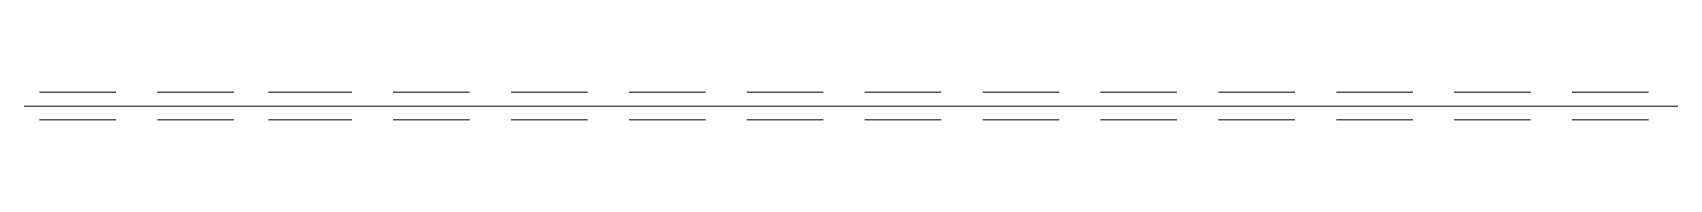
# Model space of a CAD drawing. Header units: millimetres. Extents: x 6 to 291, y 4 to 206.
# Drawn here: x 222.33 to 232.33, y 41.32 to 41.49 of the extents above; entities that cross this region are included whole.
import ezdxf

# ---------------------------------------------------------------- set-up
doc = ezdxf.new("R2010")
doc.units = ezdxf.units.MM
doc.layers.add('C00-00-00', color=7, linetype='Continuous')

msp = doc.modelspace()

# ---------------------------------------------------------------- linework, layer by layer
at = {"layer": 'C00-00-00', "lineweight": 5}
for points in [[(222.376995, 41.486663), (222.842664, 41.486663)], [(223.09667, 41.486663), (223.562339, 41.486663)], [(223.774003, 41.486663), (224.281998, 41.486663)], [(224.536004, 41.486663), (225.001673, 41.486663)], [(225.255663, 41.486663), (225.721332, 41.486663)], [(225.975338, 41.486663), (226.441007, 41.486663)], [(226.694997, 41.486663), (227.160666, 41.486663)], [(227.414672, 41.486663), (227.880341, 41.486663)], [(228.134331, 41.486663), (228.6, 41.486663)], [(228.854006, 41.486663), (229.319659, 41.486663)], [(229.573665, 41.486663), (230.039334, 41.486663)], [(230.29334, 41.486663), (230.758993, 41.486663)], [(231.012999, 41.486663), (231.478668, 41.486663)], [(231.732674, 41.486663), (232.198327, 41.486663)], [(110.109001, 41.401995), (265.21834, 41.401995)], [(222.842664, 41.317342), (222.376995, 41.317342)], [(223.562339, 41.317342), (223.09667, 41.317342)], [(224.281998, 41.317342), (223.774003, 41.317342)], [(225.001673, 41.317342), (224.536004, 41.317342)], [(225.721332, 41.317342), (225.255663, 41.317342)], [(226.441007, 41.317342), (225.975338, 41.317342)], [(227.160666, 41.317342), (226.694997, 41.317342)], [(227.880341, 41.317342), (227.414672, 41.317342)], [(228.6, 41.317342), (228.134331, 41.317342)], [(229.319659, 41.317342), (228.854006, 41.317342)], [(230.039334, 41.317342), (229.573665, 41.317342)], [(230.758993, 41.317342), (230.29334, 41.317342)], [(231.478668, 41.317342), (231.012999, 41.317342)], [(232.198327, 41.317342), (231.732674, 41.317342)]]:
    msp.add_lwpolyline(points, dxfattribs=at)

doc.saveas('drawing.dxf')
